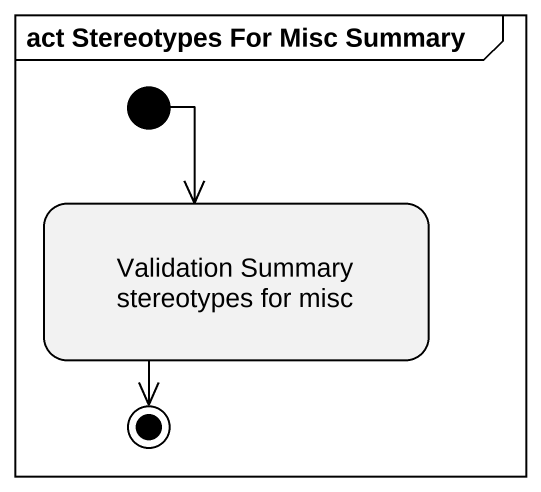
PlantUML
@startuml
mainframe act Stereotypes For Misc Summary
hide empty description
state "Validation Summary stereotypes for misc" as Validation_Summary
[*] --> Validation_Summary
Validation_Summary --> [*]
@enduml
